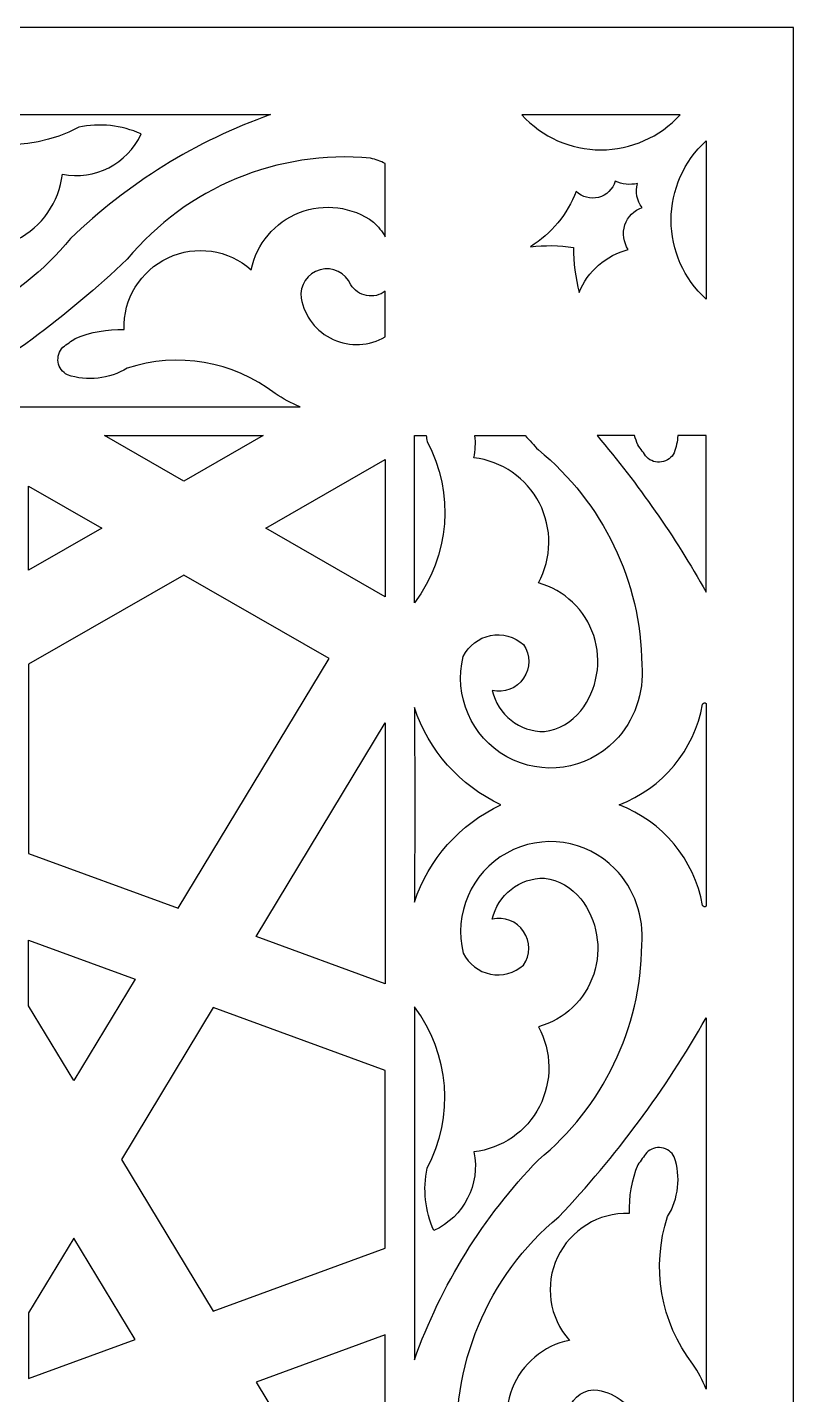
# Model space of a CAD drawing. Extents: x 481 to 1221, y 29 to 2104.
# Drawn here: x 958.4 to 1221.1, y 1634.9 to 2103.7 of the extents above; entities that cross this region are included whole.
import ezdxf

# ---------------------------------------------------------------- set-up
doc = ezdxf.new("R2010")
doc.units = 0
doc.layers.add('DEFAULT_LAYER', color=1, linetype='CONTINUOUS')
doc.layers.add('LAYER_1', color=7, linetype='CONTINUOUS')

msp = doc.modelspace()

# ---------------------------------------------------------------- linework, layer by layer
at = {"layer": 'DEFAULT_LAYER'}
for points in [[(481.12, 28.73), (1221.12, 28.73), (1221.12, 2103.73), (481.12, 2103.73)], [(1039.29, 1963.73), (1012.05, 1948.11), (984.81, 1963.73)], [(1081.12, 1908.5), (1040.12, 1932.01), (1081.12, 1955.52)], [(983.98, 1932.01), (958.81, 1917.58), (958.81, 1946.44)], [(1012.05, 1915.92), (958.81, 1885.39), (958.81, 1820.46), (1010.1, 1801.73), (1061.87, 1887.35)], [(1081.12, 1865.21), (1081.12, 1775.8), (1036.83, 1791.97)], [(974.31, 1742.55), (958.81, 1768.2), (958.81, 1790.73), (995.37, 1777.38)], [(1081.12, 1685.07), (1081.12, 1746.06), (1022.11, 1767.61), (990.63, 1715.57), (1022.11, 1663.52)], [(974.31, 1688.58), (958.81, 1662.94), (958.81, 1640.41), (995.37, 1653.76)], [(1081.12, 1565.92), (1081.12, 1655.34), (1036.83, 1639.16)]]:
    msp.add_lwpolyline(points, close=True, dxfattribs=at)
at = {"layer": 'DEFAULT_LAYER', "color": 0, "linetype": 'BYBLOCK'}
for points in [[(973.17, 2031.28, -0.222108), (899.22, 1995.7, -0.219112), (873.06, 2005.02, -0.765251), (902.11, 2057.06, -0.497725), (906.19, 2036.41, -0.690956), (890.45, 2047.13, 0.356995), (876.32, 2029.15, 0.193457), (883.41, 2016.72, 0.533601), (927.42, 2031.26, 0.531304), (970.41, 2053.4, 0.349657), (997.41, 2067.17, 0.16007), (976, 2069.47, -0.291701), (920.6, 2073.84), (1041.81, 2073.84, 0.107448)], [(1081.12, 2057.02, 0.041637), (1076.09, 2058.88, 0.247353), (992.67, 2024.23, -0.061386), (924.27, 1973.61), (1051.92, 1973.61, -0.049502), (1043.33, 1978.16, 0.249186), (992.63, 1986.85, -0.221174), (972.13, 1984.55, -0.503995), (970.6, 1994.02, -0.012908), (974.83, 1997.09, -0.104982), (991.58, 2000.1, -0.65857), (1035.18, 2020.61, -0.545461), (1077.11, 2036.96, -0.069468), (1081.12, 2031.9)], [(1081.12, 2013.27, -0.44282), (1069.27, 2015.48, 0.879331), (1052.29, 2010.85, 0.522504), (1081.12, 1997.62)], [(1095.12, 1963.73, 0.014828), (1095.49, 1961.72, -0.291701), (1091.12, 1906.44), (1091.12, 1963.73)], [(1129.07, 1963.73, 0.008727), (1133.59, 1958.89, -0.222108), (1169.08, 1885.12, -0.219112), (1159.79, 1859.02, -0.765251), (1107.87, 1888, -0.497725), (1128.47, 1892.07, -0.690956), (1117.78, 1876.36, 0.356995), (1135.71, 1862.27, 0.193457), (1148.12, 1869.34, 0.533601), (1133.61, 1913.25, 0.531304), (1111.51, 1956.14, 0.078737), (1111.85, 1963.73)], [(1191.12, 1802.39, -0.55483), (1189.87, 1802.66, 0.263318), (1161.31, 1837.13, 0.263318), (1189.87, 1871.6, -0.55483), (1191.12, 1871.86)], [(1091.12, 1803.75, -0.206627), (1120.78, 1837.13, -0.206627), (1091.12, 1870.5), (1091.24, 1837.13)], [(1133.59, 1715.36, 0.222108), (1169.08, 1789.13, 0.219112), (1159.79, 1815.23, 0.765251), (1107.87, 1786.26, 0.497725), (1128.47, 1782.18, 0.690956), (1117.78, 1797.89, -0.356995), (1135.71, 1811.98, -0.193457), (1148.12, 1804.91, -0.533601), (1133.61, 1761.01, -0.531304), (1111.51, 1718.11, -0.349657), (1097.78, 1691.17, -0.16007), (1095.49, 1712.53, 0.291701), (1091.12, 1767.81), (1091.12, 1646.87, -0.107448)], [(1191.12, 1764.15), (1191.12, 1636.79, 0.049502), (1186.59, 1645.36, -0.249186), (1177.92, 1695.94, 0.221174), (1180.21, 1716.4, 0.503995), (1170.76, 1717.92, 0.012908), (1167.7, 1713.7, 0.104982), (1164.7, 1696.99, 0.65857), (1144.23, 1653.49, 0.545461), (1127.92, 1611.65, 0.20519), (1144.79, 1604.45, 0.770302), (1149.35, 1619.48, -0.879331), (1153.97, 1636.42, -0.536204), (1166.73, 1606.95), (1161.98, 1600.9, -0.608372), (1106.05, 1612.67, -0.247353), (1140.62, 1695.9, 0.061386)]]:
    msp.add_lwpolyline(points, format="xyb", close=True, dxfattribs=at)
for points in [[(1166.55, 1963.73), (1153.74, 1963.73, -0.047191), (1191.12, 1910.1), (1191.12, 1963.73), (1181.41, 1963.73)], [(1181.41, 1963.73, -0.061623), (1180.21, 1957.86, -0.503995), (1170.76, 1956.33, -0.012908), (1167.7, 1960.55, -0.020657), (1166.55, 1963.73)]]:
    msp.add_lwpolyline(points, format="xyb", dxfattribs=at)
at = {"layer": 'LAYER_1', "color": 250}
for points in [[(1182.17, 2073.73), (1127.9, 2073.73, 0.210001), (1155.04, 2061.71, 0.209995)], [(1191.12, 2064.78), (1191.12, 2010.5, -0.210001), (1179.1, 2037.64, -0.209995)], [(1169.16, 2041.95, -0.228591), (1167.54, 2050.15, -0.159538), (1159.95, 2050.97, -0.257692), (1154.22, 2045.43, -0.264365), (1146.61, 2047.48, -0.160979), (1130.88, 2028.48, -0.068305), (1145.64, 2028.25, 0.063205), (1147.6, 2012.77, -0.242895), (1164.42, 2027.51, -0.228996), (1163.29, 2035.96, -0.236405)]]:
    msp.add_lwpolyline(points, format="xyb", close=True, dxfattribs=at)

doc.saveas('drawing.dxf')
